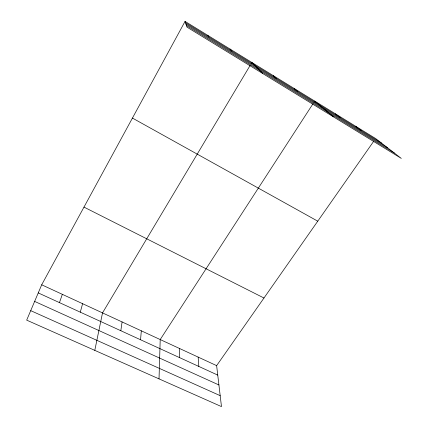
<?xml version="1.0" encoding="UTF-8"?>
<svg xmlns="http://www.w3.org/2000/svg" width="428" height="428" viewBox="0 0 428 428"><rect width="100%" height="100%" fill="white"/><g stroke="black" fill="none" stroke-linecap="round" stroke-linejoin="round"><path stroke-width="0.64" d="M159.023 378.882L160.211 339.559L312.927 103.86M140.555 339.757L141.315 330.828M120.824 330.721L122.087 321.942M94.791 350.372L102.517 312.9L250.193 65.323M80.287 312.162L82.604 303.698M59.46 302.628L62.333 294.33M185.051 21.4L186.993 27.141L401.32 158.424L375.624 138.533L185.051 21.4L41.698 284.791L26.68 320.139L221.474 406.6L216.632 365.63L373.74 141.219M251.209 63.617L251.889 62.483L262.765 73.552M314.002 102.201L314.714 101.099L333.391 116.817M30.714 310.648L220.179 395.665M34.641 301.403L218.917 384.97M38.247 292.913L217.75 375.105M41.698 284.791L216.632 365.63M83.979 207.104L263.969 298.011M132.434 118.075L317.758 221.18M185.955 24.07L387.645 147.837M186.464 25.578L394.375 153.047M185.49 22.7L381.487 143.07M355.732 126.308L361.077 130.54M335.434 113.832L340.244 117.743M294.197 88.484L297.877 91.72M273.257 75.617L276.344 78.495M230.071 49.07L231.89 51.194M207.799 35.38L208.944 37.102M198.153 357.091L198.822 366.438M179.348 348.403L179.557 357.615"/></g></svg>
